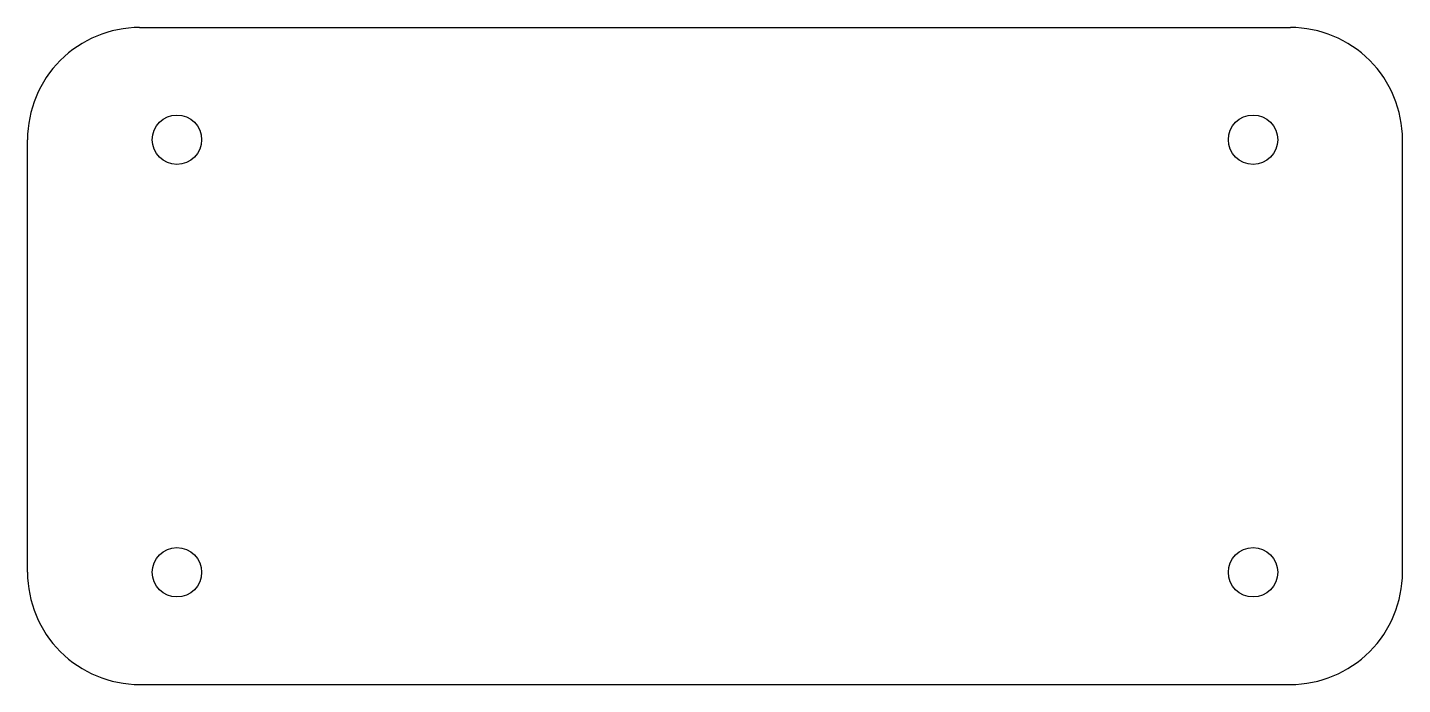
# Model space of a CAD drawing. Header units: millimetres. Extents: x -46 to 46, y -20.9 to 23.
import ezdxf

# ---------------------------------------------------------------- set-up
doc = ezdxf.new("R2010")
doc.units = ezdxf.units.MM
doc.layers.add('Unfold001', color=7, linetype='CONTINUOUS')

msp = doc.modelspace()

# ---------------------------------------------------------------- linework, layer by layer
at = {"layer": 'Unfold001'}
for p, q in [((-38.5, 23), (38.5, 23)), ((-38.5, 23, 1), (-38.5, 23)), ((-38.5, 23, 1), (-38.5, 23)), ((-38.5, 23), (38.5, 23)), ((-38.5, 23, 1), (38.5, 23, 1)), ((-38.5, 23, 1), (38.5, 23, 1)), ((38.5, 23, 1), (38.5, 23)), ((38.5, 23, 1), (38.5, 23)), ((-46, -13.427), (-46, 15.5)), ((-46, 15.5, 1), (-46, 15.5)), ((-46, -13.427, 1), (-46, 15.5, 1)), ((-46, -13.427, 1), (-46, 15.5, 1)), ((-46, 15.5, 1), (-46, 15.5)), ((-46, -13.427), (-46, 15.5)), ((-34.35, 15.5, 1), (-34.35, 15.5)), ((-34.35, 15.5, 1), (-34.35, 15.5)), ((37.65, 15.5, 1), (37.65, 15.5)), ((37.65, 15.5, 1), (37.65, 15.5)), ((46, -13.427), (46, 15.5)), ((46, 15.5, 1), (46, 15.5)), ((46, -13.427, 1), (46, 15.5, 1)), ((46, -13.427, 1), (46, 15.5, 1)), ((46, -13.427), (46, 15.5)), ((46, 15.5, 1), (46, 15.5)), ((-46, -13.427), (-46, -13.427, 1)), ((-46, -13.427), (-46, -13.427, 1)), ((-34.35, -13.427), (-34.35, -13.427, 1)), ((-34.35, -13.427), (-34.35, -13.427, 1)), ((37.65, -13.427), (37.65, -13.427, 1)), ((37.65, -13.427), (37.65, -13.427, 1)), ((46, -13.427), (46, -13.427, 1)), ((46, -13.427), (46, -13.427, 1)), ((-38.5, -20.927), (-38.5, -20.927, 1)), ((-38.5, -20.927, 1), (38.5, -20.927, 1)), ((-38.5, -20.927), (38.5, -20.927)), ((-38.5, -20.927), (-38.5, -20.927, 1)), ((-38.5, -20.927), (38.5, -20.927)), ((-38.5, -20.927, 1), (38.5, -20.927, 1)), ((38.5, -20.927), (38.5, -20.927, 1)), ((38.5, -20.927), (38.5, -20.927, 1))]:
    msp.add_line(p, q, dxfattribs=at)
for centre in [(-36, 15.5), (-36, 15.5), (-36, 15.5), (-36, 15.5), (36, 15.5), (36, 15.5), (36, 15.5), (36, 15.5), (-36, -13.427), (-36, -13.427), (-36, -13.427), (-36, -13.427), (36, -13.427), (36, -13.427), (36, -13.427), (36, -13.427)]:
    msp.add_circle(centre, 1.65, dxfattribs=at)
for centre, start, end in [((-38.5, 15.5), 89.9998, 180), ((-38.5, 15.5, 1), 89.9998, 180), ((-38.5, 15.5), 89.9998, 180), ((-38.5, 15.5, 1), 89.9998, 180), ((38.5, 15.5), 0, 90.0002), ((38.5, 15.5, 1), 0, 90.0002), ((38.5, 15.5), 0, 90.0002), ((38.5, 15.5, 1), 0, 90.0002), ((-38.5, -13.427), -180, -89.9998), ((-38.5, -13.427, 1), -180, -89.9998), ((-38.5, -13.427), -180, -89.9998), ((-38.5, -13.427, 1), -180, -89.9998), ((38.5, -13.427), -90.0002, 0), ((38.5, -13.427, 1), -90.0002, 0), ((38.5, -13.427), -90.0002, 0), ((38.5, -13.427, 1), -90.0002, 0)]:
    msp.add_arc(centre, 7.5, start, end, dxfattribs=at)

doc.saveas('drawing.dxf')
